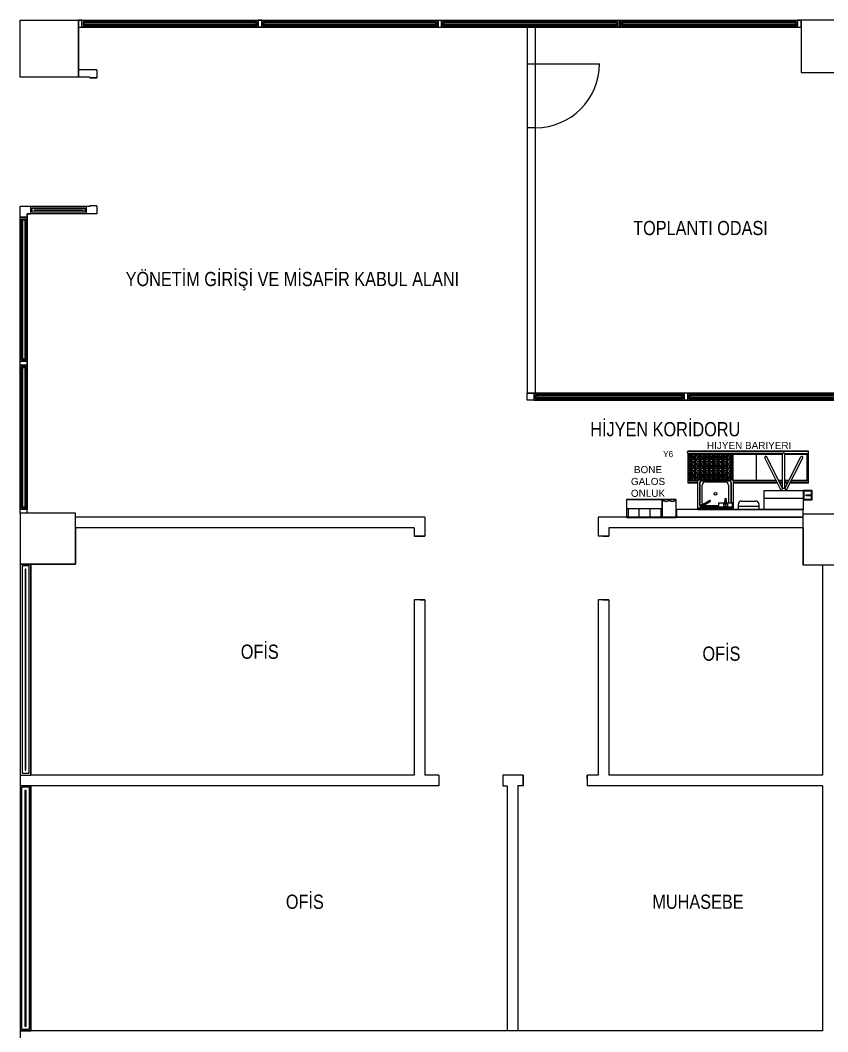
# Model space of a CAD drawing. Header units: millimetres. Extents: x -2535 to 6095, y 13368 to 17802.
# Drawn here: x 429 to 1566, y 15232 to 16656 of the extents above; entities that cross this region are included whole.
import ezdxf
from ezdxf.enums import TextEntityAlignment as Align

# ---------------------------------------------------------------- set-up
doc = ezdxf.new("R2010")
doc.units = ezdxf.units.MM
for name, color, linetype in [('OC-Mutfak_Ekipman', 57, 'Continuous'), ('OC-Yazi_Mahal', 250, 'Continuous'), ('Soğuk Oda (Panel)', 155, 'Continuous')]:
    doc.layers.add(name, color=color, linetype=linetype)
doc.layers.add('Yazı', color=132, linetype='Continuous', lineweight=15)
doc.styles.add('PAFTAADI', font='tahoma.ttf')
doc.styles.add('TAKSİM', font='GOTHIC.TTF', dxfattribs={"height": 20})
doc.styles.add('yazı', font='swissck.ttf')

# ---------------------------------------------------------------- blocks, each defined once
blk = doc.blocks.new('önlük dolabı')
at = {"linetype": 'ByBlock'}
for p in [(1747.6, -2168.5), (1765.6, -2168.5)]:
    blk.add_line(p, (1763.6, -2168.5), dxfattribs=at)
blk.add_lwpolyline([(1745.6, -2143.5), (1765.6, -2143.5), (1765.6, -2168.5), (1745.6, -2168.5)], close=True, dxfattribs=at)
for points in [[(1749.1, -2166.5), (1747.6, -2166.5), (1747.6, -2168.5), (1754.6, -2168.5), (1754.6, -2166.5), (1753.1, -2166.5)], [(1758.1, -2166.5), (1756.6, -2166.5), (1756.6, -2168.5), (1763.6, -2168.5), (1763.6, -2166.5), (1762.1, -2166.5)]]:
    blk.add_lwpolyline(points, dxfattribs=at)
for centre in [(1751.1, -2168), (1760.1, -2168)]:
    blk.add_arc(centre, 2.5, 36.8699, 143.1301, dxfattribs=at)
blk = doc.blocks.new('bone+galoş+maske')
at = {"linetype": 'ByBlock'}
for p, q in [((1697.6, -2156), (1697.6, -2143.5)), ((1713, -2156), (1713, -2143.5)), ((1728.3, -2156), (1728.3, -2143.5)), ((1743.6, -2156), (1743.6, -2143.5)), ((1695.6, -2156), (1745.6, -2156)), ((1695.6, -2168.5), (1745.6, -2168.5))]:
    blk.add_line(p, q, dxfattribs=at)
blk.add_lwpolyline([(1695.6, -2143.5), (1745.6, -2143.5), (1745.6, -2168.5), (1695.6, -2168.5)], close=True, dxfattribs=at)
blk = doc.blocks.new('5454545')
at = {"layer": 'OC-Mutfak_Ekipman', "linetype": 'ByBlock'}
h = blk.add_hatch(dxfattribs=at)
h.set_pattern_fill('BOX', color=256, scale=0.25)
h.set_pattern_definition([(270, (-13758.788, 13930.6036), (-6.35, 4e-16), []), (270, (-13757.2005, 13930.6036), (-6.35, 4e-16), []), (360, (-13758.788, 13930.6036), (-8e-16, -6.35), [-1.5875, 1.5875]), (360, (-13758.788, 13929.016), (-8e-16, -6.35), [-1.5875, 1.5875]), (360, (-13758.788, 13927.4286), (-8e-16, -6.35), [1.5875, -1.5875]), (360, (-13758.788, 13925.841), (-8e-16, -6.35), [1.5875, -1.5875]), (270, (-13755.613, 13930.6036), (-6.35, 4e-16), [1.5875, -1.5875]), (270, (-13754.0255, 13930.6036), (-6.35, 4e-16), [1.5875, -1.5875])])
h.paths.add_polyline_path([(-6973.6, 14595.6), (-6973.6, 14558.6), (-6961.5, 14558.6), (-6961.5, 14559.5), (-6911.5, 14559.5), (-6911.5, 14595.6)])
for p, q in [((-6975.1, 14599.4), (-6975.1, 14599.6)), ((-6805.6, 14599.6), (-6975.1, 14599.6)), ((-6880.6, 14599.5), (-6975.1, 14599.5)), ((-6975.1, 14599.5), (-6880.6, 14599.5)), ((-6975.1, 14554.6), (-6975.1, 14596.3)), ((-6841.6, 14596.3), (-6975.1, 14596.3)), ((-6975.1, 14596.3), (-6841.6, 14596.3)), ((-6975.1, 14595.6), (-6841.8, 14595.6)), ((-6974.9, 14596.3), (-6841.6, 14596.3)), ((-6973.6, 14558.6), (-6973.6, 14595.6)), ((-6911.5, 14558.6), (-6911.5, 14595.6)), ((-6900.1, 14599.5), (-6900.1, 14599.6)), ((-6900.1, 14599.5), (-6805.6, 14599.5)), ((-6880.6, 14595.6), (-6841.8, 14595.6)), ((-6878.6, 14558.6), (-6878.6, 14595.6)), ((-6843.7, 14544.5), (-6866.9, 14590.1)), ((-6841.9, 14547.3), (-6864.3, 14591.6)), ((-6841.8, 14547.5), (-6841.8, 14595.8)), ((-6838.9, 14596.3), (-6805.6, 14596.3)), ((-6838.8, 14547.5), (-6838.8, 14595.8)), ((-6838.8, 14595.6), (-6805.6, 14595.6)), ((-6838.6, 14547.3), (-6816.2, 14591.6)), ((-6838.6, 14547.3), (-6816.2, 14591.6)), ((-6836.8, 14544.5), (-6813.6, 14590.1)), ((-6836.8, 14544.5), (-6813.6, 14590.1)), ((-6807.1, 14558.6), (-6807.1, 14595.6)), ((-6805.6, 14554.6), (-6805.6, 14599.6)), ((-6961.5, 14558.6), (-6975.1, 14558.6)), ((-6961.5, 14559.5), (-6911.5, 14559.5)), ((-6961.5, 14519.5), (-6961.5, 14559.5)), ((-6955.5, 14558.5), (-6917.5, 14558.5)), ((-6911.5, 14559.5), (-6911.5, 14519.5)), ((-6850.8, 14558.6), (-6911.5, 14558.6)), ((-6850.8, 14558.6), (-6880.6, 14558.6)), ((-6841.8, 14558.6), (-6847.6, 14558.6)), ((-6832.9, 14558.6), (-6838.8, 14558.6)), ((-6805.6, 14558.6), (-6829.7, 14558.6)), ((-6961.5, 14556.1), (-6975.1, 14556.1)), ((-6961.5, 14554.6), (-6975.1, 14554.6)), ((-6958.5, 14523.5), (-6958.5, 14555.5)), ((-6958, 14523.5), (-6958, 14555.5)), ((-6955.5, 14558), (-6917.5, 14558)), ((-6955, 14527), (-6955, 14552)), ((-6950.5, 14556.5), (-6922.5, 14556.5)), ((-6918, 14552), (-6918, 14527)), ((-6915, 14555.5), (-6915, 14527)), ((-6914.5, 14555.5), (-6914.5, 14527)), ((-6849.6, 14556.1), (-6911.5, 14556.1)), ((-6848.8, 14554.6), (-6911.5, 14554.6)), ((-6849.6, 14556.1), (-6880.6, 14556.1)), ((-6848.8, 14554.6), (-6880.6, 14554.6)), ((-6867.8, 14517.5), (-6867.8, 14544.5)), ((-6867.8, 14544.5), (-6812.8, 14544.5)), ((-6841.8, 14556.1), (-6846.3, 14556.1)), ((-6841.8, 14554.6), (-6845.5, 14554.6)), ((-6842.8, 14544.5), (-6842.4, 14546.6)), ((-6841.8, 14547.5), (-6838.8, 14547.5)), ((-6834.2, 14556.1), (-6838.8, 14556.1)), ((-6835, 14554.6), (-6838.8, 14554.6)), ((-6838.1, 14546.6), (-6837.8, 14544.5)), ((-6805.6, 14554.6), (-6831.7, 14554.6)), ((-6805.6, 14556.1), (-6830.9, 14556.1)), ((-6812.8, 14544.5), (-6812.8, 14517.5)), ((-6957.1, 14523.1), (-6944.3, 14530.5)), ((-6923.1, 14527.6), (-6922.9, 14530.5)), ((-6922.9, 14532.7), (-6922.9, 14532.7)), ((-6922.9, 14530.5), (-6921.1, 14530.5)), ((-6922.7, 14532.9), (-6921.3, 14532.9)), ((-6922.7, 14532.5), (-6921.3, 14532.5)), ((-6922.6, 14530.5), (-6922.6, 14532.5)), ((-6922.6, 14530.5), (-6921.4, 14530.5)), ((-6921.4, 14530.5), (-6921.4, 14532.5)), ((-6921.1, 14532.7), (-6921.1, 14532.7)), ((-6921, 14527.6), (-6921.1, 14530.5)), ((-6812.8, 14533), (-6867.8, 14533)), ((-6911.5, 14519.5), (-6961.5, 14519.5)), ((-6961.5, 14517.5), (-6961.5, 14519.5)), ((-6961.5, 14517.5), (-6812.8, 14517.5)), ((-6956.1, 14521.6), (-6943.4, 14528.9)), ((-6932.1, 14521), (-6955.5, 14521)), ((-6932.5, 14520.5), (-6955.5, 14520.5)), ((-6931.8, 14522.5), (-6950.5, 14522.5)), ((-6932.5, 14520.6), (-6911.5, 14520.6)), ((-6932.5, 14519.5), (-6932.5, 14520.6)), ((-6932.5, 14519.5), (-6911.5, 14519.5)), ((-6932.5, 14519.5), (-6911.5, 14519.5)), ((-6931.8, 14521.1), (-6931.8, 14526.3)), ((-6931.8, 14521.1), (-6912.3, 14521.1)), ((-6931.1, 14527), (-6913, 14527)), ((-6923.2, 14527), (-6920.8, 14527)), ((-6922.7, 14523.5), (-6922.7, 14523.7)), ((-6922.7, 14523.7), (-6921.4, 14523.7)), ((-6921.4, 14523.5), (-6922.7, 14523.5)), ((-6922, 14523.7), (-6922, 14523.5)), ((-6921.4, 14523.7), (-6921.4, 14523.5)), ((-6919.2, 14527), (-6916.8, 14527)), ((-6916, 14527), (-6913.9, 14527)), ((-6912.3, 14521.1), (-6912.3, 14526.3)), ((-6911.5, 14519.5), (-6911.5, 14520.6)), ((-6911.5, 14519.5), (-6911.5, 14517.5)), ((-6904, 14517.5), (-6904, 14525.5)), ((-6875.5, 14522), (-6904, 14522)), ((-6900, 14529.5), (-6879.5, 14529.5)), ((-6875.5, 14525.5), (-6875.5, 14517.5))]:
    blk.add_line(p, q, dxfattribs=at)
for points in [[(-6812.8, 14531), (-6800, 14531), (-6800, 14544.3), (-6812.8, 14544.3)], [(-6919.4, 14525.7), (-6919.4, 14521.6), (-6924.6, 14521.6), (-6924.6, 14525.7)]]:
    blk.add_lwpolyline(points, close=True, dxfattribs=at)
for points in [[(-6810.8, 14532), (-6802, 14532, 0.414214), (-6801, 14533), (-6801, 14542.3, 0.414214), (-6802, 14543.3), (-6810.8, 14543.3, 0.414214), (-6811.8, 14542.3), (-6811.8, 14533, 0.414214)], [(-6919.5, 14525.4), (-6919.5, 14521.9, -0.414214), (-6919.7, 14521.7), (-6924.3, 14521.7, -0.414214), (-6924.5, 14521.9), (-6924.5, 14525.4, -0.414214), (-6924.3, 14525.6), (-6919.7, 14525.6, -0.414214)]]:
    blk.add_lwpolyline(points, format="xyb", close=True, dxfattribs=at)
at = {"layer": 'OC-Mutfak_Ekipman'}
blk.add_lwpolyline([(-6991.5, 14506.6), (-6812.8, 14506.6), (-6812.8, 14517.5), (-6991.5, 14517.5)], close=True, dxfattribs=at)
at = {"layer": 'OC-Mutfak_Ekipman', "linetype": 'ByBlock'}
blk.add_circle((-6936.5, 14539.5), 1.86, dxfattribs=at)
for centre, radius, start, end in [((-6974.9, 14597.9), 1.6, 90, 270), ((-6865.6, 14590.9), 1.5, 30, 210), ((-6840.3, 14595.7), 1.5, 356.1859, 183.8141), ((-6814.9, 14590.9), 1.5, 330, 150), ((-6955.5, 14555.5), 3, 90, 180), ((-6917.5, 14555.5), 3, 0, 90), ((-6955.5, 14555.5), 2.5, 90, 180), ((-6950.5, 14552), 4.5, 90, 180), ((-6922.5, 14552), 4.5, 0, 90), ((-6917.5, 14555.5), 2.5, 0, 90), ((-6841.4, 14546.5), 1, 90, 170.5377), ((-6839.1, 14546.5), 1, 9.4623, 90), ((-6944.7, 14529.3), 1.28, 342.3984, 71.8547), ((-6922.7, 14532.7), 0.2, 90, 180), ((-6922.7, 14532.7), 0.2, 180, 270), ((-6921.3, 14532.7), 0.2, 0, 90), ((-6921.3, 14532.7), 0.2, 270, 0), ((-6955.5, 14523.5), 3, 180, 270), ((-6955.5, 14523.5), 2.5, 180, 270), ((-6955.6, 14523), 1.5, 63.9036, 349.9462), ((-6950.5, 14527), 4.5, 180, 210.7491), ((-6950.5, 14527), 4.5, 234.4254, 270), ((-6931.6, 14519.9), 1.17, 100.9973, 146.3829), ((-6931.1, 14526.3), 0.7, 90, 180), ((-6921.7, 14526.9), 1.51, 150.1399, 177.9693), ((-6922, 14523.4), 4.36, 76.7267, 103.2733), ((-6922.4, 14526.9), 1.51, 2.0307, 29.8601), ((-6913, 14526.3), 0.7, 0, 90), ((-6912.5, 14519.9), 1.17, 33.6171, 79.0027), ((-6900, 14525.5), 4, 90, 180), ((-6879.5, 14525.5), 4, 0, 90)]:
    blk.add_arc(centre, radius, start, end, dxfattribs=at)
at = {"layer": 'OC-Mutfak_Ekipman', "linetype": 'ByBlock', "extrusion": (0, 0, -1)}
blk.add_ellipse((-6805.4, 14537.6), major_axis=(4.41, 0), ratio=0.102804, dxfattribs=at)
at = {"layer": 'OC-Mutfak_Ekipman', "xscale": -1, "rotation": 180}
for name in ['bone+galoş+maske', 'önlük dolabı']:
    blk.add_blockref(name, (-8757.2, 12363), dxfattribs=at)

msp = doc.modelspace()

# ---------------------------------------------------------------- linework, layer by layer
for p, q in [((526.868, 16393.996), (428.868, 16393.996)), ((428.868, 15962.496), (428.868, 16393.996)), ((536.868, 16383.996), (438.868, 16383.996)), ((438.868, 16383.996), (438.868, 16378.996)), ((438.868, 16383.996), (443.868, 16383.996)), ((526.868, 16395.246), (526.868, 16393.996)), ((531.868, 16395.246), (526.868, 16395.246)), ((536.868, 16395.246), (531.868, 16395.246)), ((536.868, 16395.246), (536.868, 16383.996)), ((438.868, 16378.996), (428.868, 16378.996)), ((428.868, 15962.496), (428.868, 15233.496)), ((998.868, 15956.496), (506.868, 15956.496)), ((998.868, 15956.496), (998.868, 15930.083)), ((1531.868, 15956.496), (1242.868, 15956.496)), ((1242.868, 15956.496), (1242.868, 15930.083)), ((983.868, 15941.496), (506.868, 15941.496)), ((983.868, 15941.496), (983.868, 15930.083)), ((1531.868, 15941.496), (1257.868, 15941.496)), ((1257.868, 15941.496), (1257.868, 15930.083)), ((983.868, 15930.083), (998.868, 15930.083)), ((998.868, 15930.083), (983.868, 15930.083)), ((1257.868, 15930.083), (1242.868, 15930.083)), ((1249.419, 15930.083), (1257.868, 15930.083)), ((443.868, 15890.496), (443.868, 15593.496)), ((1558.868, 15888.996), (1558.868, 15593.496)), ((983.868, 15840.083), (983.868, 15593.496)), ((998.868, 15840.083), (983.868, 15840.083)), ((992.377, 15840.083), (998.868, 15840.083)), ((998.868, 15840.083), (998.868, 15593.496)), ((1242.868, 15840.083), (1242.868, 15593.496)), ((1257.868, 15840.083), (1242.868, 15840.083)), ((1249.419, 15840.083), (1257.868, 15840.083)), ((1257.868, 15840.083), (1257.868, 15593.496)), ((983.868, 15593.496), (443.868, 15593.496)), ((1018.619, 15593.496), (998.868, 15593.496)), ((1018.619, 15593.496), (1018.619, 15578.496)), ((1137.451, 15593.496), (1108.619, 15593.496)), ((1108.619, 15593.496), (1108.619, 15578.496)), ((1137.451, 15588.684), (1137.451, 15593.496)), ((1137.451, 15593.496), (1137.451, 15578.496)), ((1137.451, 15578.496), (1137.451, 15588.684)), ((1242.868, 15593.496), (1227.451, 15593.496)), ((1227.451, 15588.684), (1227.451, 15593.496)), ((1227.451, 15593.496), (1227.451, 15578.496)), ((1558.868, 15593.496), (1257.868, 15593.496)), ((1018.619, 15578.496), (443.868, 15578.496)), ((1108.619, 15578.496), (1114.868, 15578.496)), ((1114.868, 15578.496), (1114.868, 15233.496)), ((1137.451, 15578.496), (1129.868, 15578.496)), ((1129.868, 15578.496), (1129.868, 15233.496)), ((1558.868, 15578.496), (1227.451, 15578.496)), ((1558.868, 15578.496), (1558.868, 15233.496)), ((428.868, 15233.496), (428.868, 14467.996)), ((1558.868, 15233.496), (428.868, 15233.496))]:
    msp.add_line(p, q)
msp.add_lwpolyline([(438.868, 16378.996), (438.868, 16175.746), (428.868, 16175.746), (428.868, 16378.996)], close=True)
at = {"layer": 'Soğuk Oda (Panel)', "color": 5}
for p, q in [((510.868, 16656.496), (1528.868, 16656.496)), ((510.868, 16646.496), (1528.868, 16646.496)), ((1022.368, 16646.496), (1526.368, 16646.496)), ((1142.868, 16595.171), (1244.868, 16595.171)), ((1154.868, 16505.171), (1142.868, 16505.171)), ((438.868, 15962.496), (438.868, 16383.996)), ((438.868, 16378.996), (438.868, 15967.496)), ((1590.368, 16131.496), (1142.868, 16131.496)), ((1142.868, 16121.496), (1142.868, 16131.496)), ((1152.868, 16121.496), (1152.868, 16131.496)), ((1590.368, 16121.496), (1142.868, 16121.496)), ((1152.868, 16121.496), (1580.368, 16121.496)), ((443.868, 15578.496), (443.868, 15233.496))]:
    msp.add_line(p, q, dxfattribs=at)
at = {"layer": 'Soğuk Oda (Panel)', "color": 0}
for p, q in [((510.868, 16576.496), (510.868, 16656.496)), ((536.868, 16586.496), (510.868, 16586.496)), ((536.868, 16586.496), (536.868, 16575.246)), ((526.868, 16576.496), (510.868, 16576.496)), ((526.868, 16576.496), (526.868, 16575.246)), ((536.868, 16575.246), (526.868, 16575.246)), ((526.868, 16575.246), (536.868, 16575.246)), ((506.868, 15941.496), (506.868, 15890.496)), ((1531.868, 15941.496), (1531.868, 15888.996)), ((506.868, 15890.496), (443.868, 15890.496)), ((1558.868, 15888.996), (1531.868, 15888.996))]:
    msp.add_line(p, q, dxfattribs=at)
at = {"layer": 'Soğuk Oda (Panel)', "color": 1}
for p, q in [((1017.368, 16646.496), (1017.368, 16656.496)), ((1022.368, 16646.496), (1022.368, 16656.496)), ((1017.368, 16646.496), (515.868, 16646.496)), ((521.868, 16393.996), (521.868, 16383.996)), ((438.868, 16175.746), (428.868, 16175.746)), ((438.868, 16170.746), (428.868, 16170.746)), ((438.868, 16170.746), (428.868, 16170.746)), ((438.868, 15967.496), (428.868, 15967.496)), ((438.868, 15962.496), (438.868, 15967.496))]:
    msp.add_line(p, q, dxfattribs=at)
at = {"layer": 'Soğuk Oda (Panel)', "color": 0}
for points in [[(510.868, 16576.496), (428.868, 16576.496), (428.868, 16656.496), (510.868, 16656.496)], [(510.868, 16656.496), (510.868, 16576.496), (428.868, 16576.496), (428.868, 16656.496)], [(1528.868, 16582.996), (1600.368, 16582.996), (1600.368, 16656.496), (1528.868, 16656.496)], [(428.868, 15962.496), (428.868, 15890.496), (506.868, 15890.496), (506.868, 15962.496)], [(1600.368, 15961.496), (1600.368, 15888.996), (1531.868, 15888.996), (1531.868, 15961.496)]]:
    msp.add_lwpolyline(points, close=True, dxfattribs=at)
at = {"layer": 'Soğuk Oda (Panel)', "color": 1}
for points in [[(510.868, 16656.496), (510.868, 16646.496), (515.868, 16646.496), (515.868, 16656.496)], [(764.118, 16656.496), (764.118, 16646.496), (769.118, 16646.496), (769.118, 16656.496)]]:
    msp.add_lwpolyline(points, close=True, dxfattribs=at)
at = {"layer": 'Soğuk Oda (Panel)', "color": 5}
for points in [[(515.868, 16656.496), (764.118, 16656.496), (764.118, 16646.496), (515.868, 16646.496)], [(517.868, 16654.496), (762.118, 16654.496), (762.118, 16648.496), (517.868, 16648.496)], [(519.368, 16652.996), (760.618, 16652.996), (760.618, 16649.996), (519.368, 16649.996)], [(769.118, 16656.496), (1017.368, 16656.496), (1017.368, 16646.496), (769.118, 16646.496)], [(771.118, 16654.496), (1015.368, 16654.496), (1015.368, 16648.496), (771.118, 16648.496)], [(772.618, 16652.996), (1013.868, 16652.996), (1013.868, 16649.996), (772.618, 16649.996)], [(1022.368, 16656.496), (1271.868, 16656.496), (1271.868, 16646.496), (1022.368, 16646.496)], [(1024.368, 16654.496), (1269.868, 16654.496), (1269.868, 16648.496), (1024.368, 16648.496)], [(1025.868, 16652.996), (1268.368, 16652.996), (1268.368, 16649.996), (1025.868, 16649.996)], [(1274.368, 16656.496), (1523.868, 16656.496), (1523.868, 16646.496), (1274.368, 16646.496)], [(1276.368, 16654.496), (1521.868, 16654.496), (1521.868, 16648.496), (1276.368, 16648.496)], [(1277.868, 16652.996), (1520.368, 16652.996), (1520.368, 16649.996), (1277.868, 16649.996)], [(1523.868, 16656.496), (1523.868, 16646.496), (1528.868, 16646.496), (1528.868, 16656.496)], [(1142.868, 16131.496), (1154.868, 16131.496), (1154.868, 16648.496), (1142.868, 16648.496)], [(521.868, 16393.996), (521.868, 16383.996), (443.868, 16383.996), (443.868, 16393.996)], [(519.868, 16391.996), (519.868, 16385.996), (445.868, 16385.996), (445.868, 16391.996)], [(517.347, 16389.475), (517.347, 16388.518), (448.389, 16388.518), (448.389, 16389.475)], [(436.868, 16376.996), (436.868, 16177.746), (430.868, 16177.746), (430.868, 16376.996)], [(435.368, 16375.496), (435.368, 16179.246), (432.368, 16179.246), (432.368, 16375.496)], [(438.868, 16170.746), (438.868, 15967.496), (428.868, 15967.496), (428.868, 16170.746)], [(436.868, 16168.746), (436.868, 15969.496), (430.868, 15969.496), (430.868, 16168.746)], [(435.368, 16167.246), (435.368, 15970.996), (432.368, 15970.996), (432.368, 16167.246)], [(1364.118, 16121.496), (1152.868, 16121.496), (1152.868, 16131.496), (1364.118, 16131.496)], [(1362.118, 16123.496), (1154.868, 16123.496), (1154.868, 16129.496), (1362.118, 16129.496)], [(1360.618, 16124.996), (1156.368, 16124.996), (1156.368, 16127.996), (1360.618, 16127.996)], [(1364.118, 16131.496), (1364.118, 16121.496), (1369.118, 16121.496), (1369.118, 16131.496)], [(1580.368, 16121.496), (1369.118, 16121.496), (1369.118, 16131.496), (1580.368, 16131.496)], [(1578.368, 16123.496), (1371.118, 16123.496), (1371.118, 16129.496), (1578.368, 16129.496)], [(1576.868, 16124.996), (1372.618, 16124.996), (1372.618, 16127.996), (1576.868, 16127.996)], [(443.868, 15593.496), (443.868, 15890.496), (428.868, 15890.496), (428.868, 15593.496)], [(441.368, 15595.996), (441.368, 15887.996), (431.368, 15887.996), (431.368, 15595.996)], [(436.868, 15600.496), (436.868, 15883.496), (435.868, 15883.496), (435.868, 15600.496)], [(443.868, 15233.496), (443.868, 15578.496), (428.868, 15578.496), (428.868, 15233.496)], [(441.868, 15235.496), (441.868, 15576.496), (430.868, 15576.496), (430.868, 15235.496)], [(437.368, 15239.996), (437.368, 15571.996), (435.368, 15571.996), (435.368, 15239.996)]]:
    msp.add_lwpolyline(points, close=True, dxfattribs=at)
at = {"layer": 'Soğuk Oda (Panel)', "color": 0}
msp.add_lwpolyline([(1528.868, 16646.496), (1528.868, 16582.996), (1600.368, 16582.996), (1600.368, 16646.496)], dxfattribs=at)
at = {"layer": 'Soğuk Oda (Panel)', "color": 5}
msp.add_arc((1154.868, 16595.171), 90, 270, 0, dxfattribs=at)

# ---------------------------------------------------------------- block references
at = {"layer": 'Soğuk Oda (Panel)', "color": 1}
msp.add_blockref('5454545', (8344.618, 1449.931), dxfattribs=at)

# ---------------------------------------------------------------- texts
at = {"style": 'TAKSİM'}
msp.add_text('Y6', height=8.64, dxfattribs=at).set_placement((1341.473, 16041.22), align=Align.CENTER)
at = {"layer": 'OC-Yazi_Mahal', "char_height": 10, "width": 142.86482, "attachment_point": 8, "rotation": 360, "style": 'PAFTAADI'}
for s, insert in [('{\\f@Arial Unicode MS|b0|i0|c0|p34;H\\f@Arial Unicode MS|b0|i0|c162|p34;I\\f@Arial Unicode MS|b0|i0|c0|p34;JYEN BAR\\f@Arial Unicode MS|b0|i0|c162|p34;I\\f@Arial Unicode MS|b0|i0|c0|p34;YER\\f@Arial Unicode MS|b0|i0|c162|p34;I}', (1455.636, 16052.578)), ('{\\f@Arial Unicode MS|b0|i0|c0|p34;BONE\\PGALO\\f@Arial Unicode MS|b0|i0|c162|p34;S\\f@Arial Unicode MS|b0|i0|c0|p34;\\P\\f@Arial Unicode MS|b0|i0|c162|p34;O\\f@Arial Unicode MS|b0|i0|c0|p34;NL\\f@Arial Unicode MS|b0|i0|c162|p34;U\\f@Arial Unicode MS|b0|i0|c0|p34;K}', (1313.155, 15985.183))]:
    msp.add_mtext(s, dxfattribs=dict(at, insert=insert))
at = {"layer": 'Yazı', "color": 0, "style": 'yazı'}
for s, p in [('TOPLANTI ODASI', (1292.22, 16353.878)), ('YÖNETİM GİRİŞİ VE MİSAFİR KABUL ALANI', (577.374, 16282.064)), ('HİJYEN KORİDORU', (1231.871, 16070.566)), ('OFİS', (739.526, 15757.224)), ('OFİS', (1389.821, 15754.493)), ('OFİS', (803.03, 15405.127)), ('MUHASEBE', (1319.252, 15405.127))]:
    msp.add_text(s, height=20, dxfattribs=at).set_placement(p)

doc.saveas('drawing.dxf')
